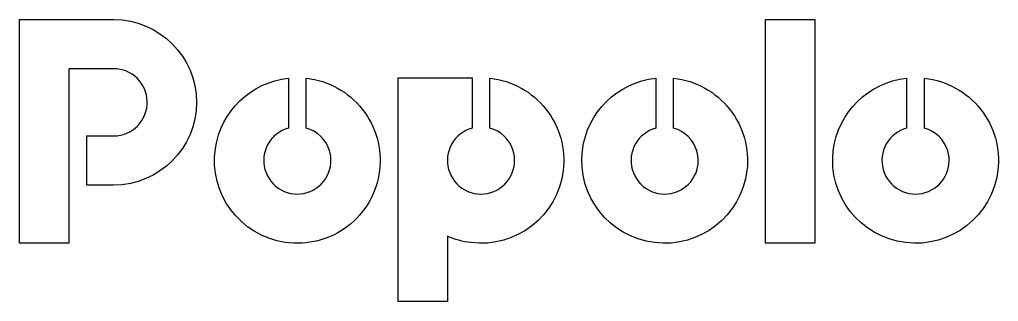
# Model space of a CAD drawing. Header units: metres. Extents: x -10.5 to 10.5, y -3 to 3.
import ezdxf

# ---------------------------------------------------------------- set-up
doc = ezdxf.new("R2010")
doc.units = ezdxf.units.M

msp = doc.modelspace()

# ---------------------------------------------------------------- linework, layer by layer
at = {"layer": 'LOGO'}
for points in [[(-8.472, 3.024, -0.41421356), (-6.696, 1.248, -0.41421356), (-8.472, -0.528), (-9.048, -0.528), (-9.048, 0.528), (-8.472, 0.528, 0.42142065), (-7.75222, 1.26567, 0.40704302), (-8.472, 1.968), (-9.432, 1.968), (-9.432, -1.776), (-10.488, -1.776), (-10.488, 3.024)], [(-4.728, 1.76546), (-4.728, 0.69393, 0.41422752), (-5.22992, -0.19203, 0.42142065), (-4.327, -0.689, 0.42142065), (-3.85234, 0.22585, 0.25049962), (-4.344, 0.69393), (-4.344, 1.76546, -0.41843481), (-2.77336, -0.2174, -0.42142065), (-4.79659, -1.75678, -0.41421356), (-6.29278, 0.26059, -0.34118642)], [(-0.792, 0.69393, 0.41422752), (-1.29392, -0.19203, 0.42142065), (-0.391, -0.689, 0.42142065), (0.08366, 0.22585, 0.25049962), (-0.408, 0.69393), (-0.408, 1.76546, -0.41843481), (1.16264, -0.2174, -0.41421356), (-0.8174, -1.76264, -0.0738098), (-1.32, -1.6235), (-1.32, -3.024), (-2.376, -3.024), (-2.376, 1.776), (-0.792, 1.776)], [(3.144, 1.76546), (3.144, 0.69393, 0.41422752), (2.64208, -0.19203, 0.42142065), (3.545, -0.689, 0.41421356), (4.025, 0.209, 0.2570307), (3.528, 0.69393), (3.528, 1.76546, -0.41843481), (5.09864, -0.2174, -0.41421356), (3.1186, -1.76264, -0.41421356), (1.57336, 0.2174, -0.34805107)], [(8.52, 1.76546), (8.52, 0.69393, 0.41422752), (8.01808, -0.19203, 0.42142065), (8.921, -0.689, 0.41421356), (9.401, 0.209, 0.2570307), (8.904, 0.69393), (8.904, 1.76546, -0.41843481), (10.47464, -0.2174, -0.41421356), (8.4946, -1.76264, -0.41421356), (6.94936, 0.2174, -0.34805107)]]:
    msp.add_lwpolyline(points, format="xyb", close=True, dxfattribs=at)
msp.add_lwpolyline([(6.552, 3.024), (6.552, -1.776), (5.496, -1.776), (5.496, 3.024)], close=True, dxfattribs=at)

doc.saveas('drawing.dxf')
